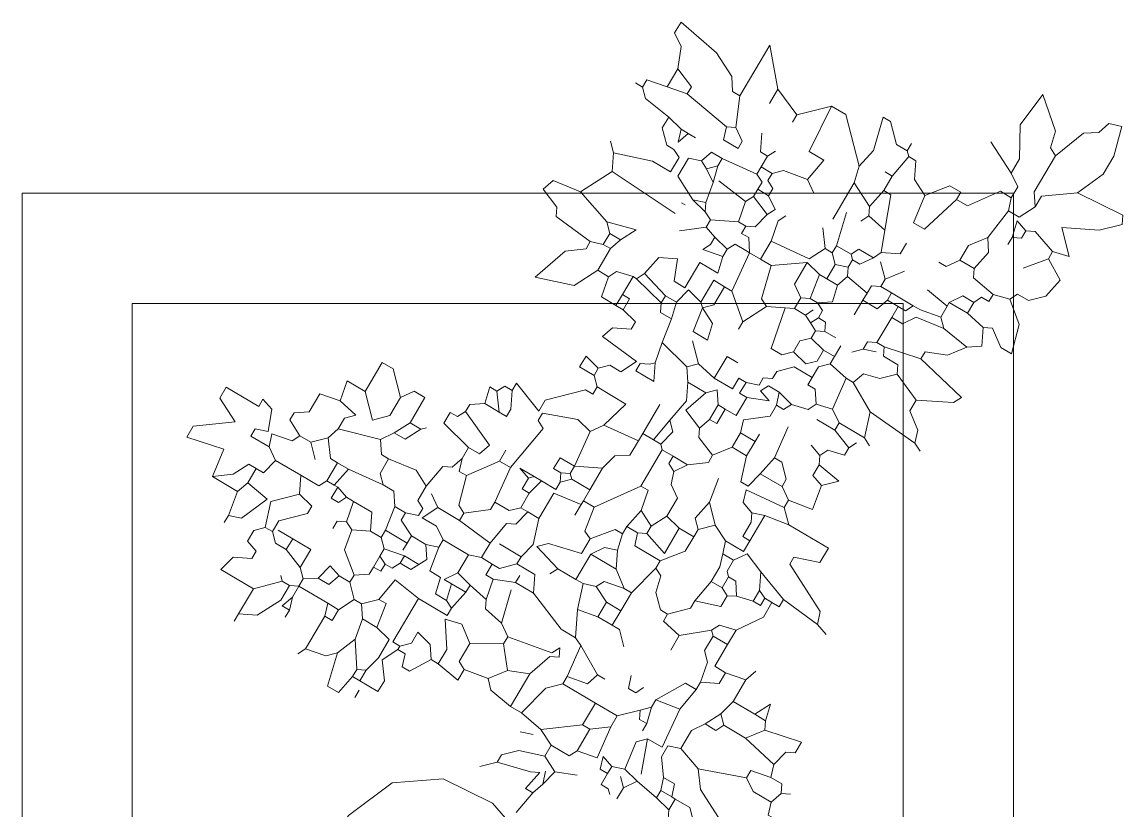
# Model space of a CAD drawing. Header units: millimetres. Extents: x -425671 to 598394, y -194194 to 343585.
# Drawn here: x 54569 to 55269, y 67139 to 67641 of the extents above; entities that cross this region are included whole.
import ezdxf

# ---------------------------------------------------------------- set-up
doc = ezdxf.new("R2010")
doc.units = ezdxf.units.MM
for name, color, linetype, lineweight in [('Furniture', 250, 'Continuous', 5), ('Hatch', 250, 'Continuous', 5), ('Level', 250, 'Continuous', 13)]:
    doc.layers.add(name, color=color, linetype=linetype, lineweight=lineweight)

# ---------------------------------------------------------------- blocks, each defined once
blk = doc.blocks.new('Plant')
at = {"layer": 'Furniture', "color": 3}
for points in [[(4832295.29, 2021769.53), (4832289.9, 2021785.52), (4832281.91, 2021780.16), (4832281.93, 2021774.82), (4832273.94, 2021772.12)], [(4831881.81, 2021746.68), (4831879.1, 2021757.34), (4831865.81, 2021743.95), (4831855.06, 2021765.26), (4831844.35, 2021775.89), (4831839.02, 2021773.2), (4831841.81, 2021741.2)], [(4832265.92, 2021774.76), (4832260.59, 2021772.07), (4832260.62, 2021764.07)], [(4832265.92, 2021774.76), (4832263.23, 2021780.09)], [(4832273.94, 2021772.12), (4832265.92, 2021774.76)], [(4832252.63, 2021761.37), (4832241.95, 2021764), (4832239.26, 2021769.33), (4832231.26, 2021769.3), (4832236.68, 2021745.31)], [(4832273.94, 2021772.12), (4832273.98, 2021758.78), (4832268.68, 2021750.76)], [(4832247.38, 2021737.34), (4832252.63, 2021761.37)], [(4832252.63, 2021761.37), (4832260.62, 2021764.07)], [(4832260.62, 2021764.07), (4832263.34, 2021750.74), (4832268.68, 2021750.76)], [(4831921.86, 2021738.82), (4831916.51, 2021741.47), (4831916.49, 2021749.47), (4831908.45, 2021757.45), (4831895.1, 2021760.07), (4831887.15, 2021746.7)], [(4831945.89, 2021733.57), (4831943.21, 2021738.9), (4831951.17, 2021749.6), (4831951.14, 2021757.6), (4831932.48, 2021752.2), (4831921.86, 2021738.82)], [(4832314.02, 2021756.26), (4832308.76, 2021734.9), (4832303.44, 2021729.54), (4832303.48, 2021718.87)], [(4831841.81, 2021741.2), (4831823.1, 2021749.13), (4831809.76, 2021749.08), (4831791.1, 2021743.68), (4831793.8, 2021735.68), (4831801.81, 2021733.05), (4831807.18, 2021725.06), (4831828.55, 2021717.13)], [(4832161.99, 2021739.7), (4832164.63, 2021747.71)], [(4832268.68, 2021750.76), (4832279.46, 2021721.45)], [(4832279.46, 2021721.45), (4832290.1, 2021729.49), (4832300.69, 2021750.88)], [(4831841.81, 2021741.2), (4831855.22, 2021722.57), (4831863.22, 2021722.6)], [(4831881.81, 2021746.68), (4831876.53, 2021730.65), (4831879.22, 2021725.32)], [(4831887.15, 2021746.7), (4831881.81, 2021746.68)], [(4831887.15, 2021746.7), (4831900.53, 2021736.07)], [(4831983.33, 2021709.7), (4831991.21, 2021744.41), (4831996.56, 2021741.76), (4832007.31, 2021720.46)], [(4832231.38, 2021734.61), (4832220.69, 2021739.91), (4832231.35, 2021742.62)], [(4832231.35, 2021742.62), (4832236.68, 2021745.31)], [(4832231.35, 2021742.62), (4832231.38, 2021734.61)], [(4832236.68, 2021745.31), (4832247.38, 2021737.34)], [(4831921.86, 2021738.82), (4831924.57, 2021728.16)], [(4831945.89, 2021733.57), (4831943.27, 2021720.22)], [(4831961.91, 2021730.96), (4831956.55, 2021738.95), (4831945.89, 2021733.57)], [(4832031.27, 2021733.88), (4832023.28, 2021731.19), (4832015.31, 2021720.48), (4832007.31, 2021720.46)], [(4832028.73, 2021699.19), (4832031.27, 2021733.88)], [(4832031.27, 2021733.88), (4832033.92, 2021739.23)], [(4832161.99, 2021739.7), (4832154, 2021737), (4832138.1, 2021704.92), (4832132.77, 2021704.9), (4832127.37, 2021720.89), (4832116.7, 2021720.85), (4832116.81, 2021691.51)], [(4832159.42, 2021713.01), (4832161.99, 2021739.7)], [(4832231.44, 2021718.61), (4832231.38, 2021734.61)], [(4832247.38, 2021737.34), (4832247.44, 2021721.33)], [(4831916.63, 2021709.45), (4831921.96, 2021712.14), (4831924.57, 2021728.16)], [(4831924.57, 2021728.16), (4831929.9, 2021728.18), (4831929.92, 2021722.84), (4831935.27, 2021720.19)], [(4831959.31, 2021712.28), (4831961.91, 2021730.96)], [(4831961.91, 2021730.96), (4831972.61, 2021723), (4831978, 2021709.68), (4831983.33, 2021709.7)], [(4831828.55, 2021717.13), (4831855.24, 2021717.23), (4831863.22, 2021722.6)], [(4831863.22, 2021722.6), (4831873.91, 2021717.3)], [(4831887.24, 2021720.02), (4831876.58, 2021717.31), (4831879.22, 2021725.32)], [(4831879.22, 2021725.32), (4831884.56, 2021725.34), (4831887.24, 2021720.02)], [(4831887.24, 2021720.02), (4831892.58, 2021720.04)], [(4831943.27, 2021720.22), (4831935.27, 2021720.19)], [(4831935.27, 2021720.19), (4831935.3, 2021712.19), (4831943.32, 2021706.88)], [(4831943.27, 2021720.22), (4831943.32, 2021706.88)], [(4832007.31, 2021720.46), (4831999.37, 2021701.75)], [(4832215.43, 2021718.55), (4832207.42, 2021721.19)], [(4832247.44, 2021721.33), (4832242.12, 2021715.98)], [(4832247.44, 2021721.33), (4832252.79, 2021718.68), (4832252.81, 2021710.68)], [(4832279.46, 2021721.45), (4832274.18, 2021705.42)], [(4832303.48, 2021718.87), (4832311.48, 2021718.9)], [(4832303.48, 2021718.87), (4832303.49, 2021716.2)], [(4832311.48, 2021718.9), (4832308.85, 2021708.21)], [(4832316.81, 2021721.58), (4832311.48, 2021718.9)], [(4831852.64, 2021698.55), (4831841.96, 2021698.51), (4831823.33, 2021687.77), (4831799.3, 2021690.35), (4831815.24, 2021709.08), (4831825.91, 2021711.79), (4831828.55, 2021717.13)], [(4831873.91, 2021717.3), (4831873.94, 2021709.3)], [(4831916.63, 2021709.45), (4831903.28, 2021712.07), (4831895.3, 2021706.71)], [(4831959.31, 2021712.28), (4831954, 2021706.92)], [(4831962.05, 2021693.61), (4831959.31, 2021712.28)], [(4832151.49, 2021691.63), (4832159.42, 2021713.01)], [(4832159.42, 2021713.01), (4832164.76, 2021713.03), (4832164.78, 2021707.69)], [(4832231.44, 2021718.61), (4832215.43, 2021718.55)], [(4832215.43, 2021718.55), (4832218.15, 2021705.22)], [(4832242.12, 2021715.98), (4832231.44, 2021718.61)], [(4832252.81, 2021710.68), (4832242.12, 2021715.98)], [(4832303.49, 2021716.2), (4832295.49, 2021713.5), (4832295.52, 2021705.5)], [(4832303.49, 2021716.2), (4832303.52, 2021708.2)], [(4831865.95, 2021706.6), (4831857.94, 2021706.57), (4831852.64, 2021698.55)], [(4831873.94, 2021709.3), (4831865.95, 2021706.6)], [(4831884.73, 2021677.32), (4831884.7, 2021685.32), (4831865.98, 2021698.59), (4831865.95, 2021706.6)], [(4831873.94, 2021709.3), (4831895.3, 2021706.71)], [(4831895.3, 2021706.71), (4831906, 2021698.74), (4831916.67, 2021698.78)], [(4831916.67, 2021698.78), (4831916.63, 2021709.45)], [(4831943.32, 2021706.88), (4831945.99, 2021706.89)], [(4831945.99, 2021706.89), (4831943.38, 2021690.87)], [(4831945.99, 2021706.89), (4831954, 2021706.92)], [(4831954, 2021706.92), (4831956.71, 2021693.59)], [(4831983.33, 2021709.7), (4831988.76, 2021685.7)], [(4832044.72, 2021704.58), (4832047.37, 2021709.93)], [(4832191.5, 2021697.11), (4832175.45, 2021707.73), (4832164.78, 2021707.69)], [(4832164.78, 2021707.69), (4832164.8, 2021702.35)], [(4832218.15, 2021705.22), (4832226.15, 2021705.24), (4832231.53, 2021694.59)], [(4832218.15, 2021705.22), (4832218.18, 2021697.21)], [(4832274.18, 2021705.42), (4832260.84, 2021705.37), (4832252.81, 2021710.68)], [(4832295.52, 2021705.5), (4832284.88, 2021697.45), (4832276.88, 2021697.43), (4832274.18, 2021705.42)], [(4832303.52, 2021708.2), (4832295.52, 2021705.5)], [(4832308.85, 2021708.21), (4832303.52, 2021708.2)], [(4832308.85, 2021708.21), (4832306.25, 2021692.2)], [(4831852.64, 2021698.55), (4831842.04, 2021677.16)], [(4831916.67, 2021698.78), (4831924.69, 2021693.47), (4831924.71, 2021688.14)], [(4831999.37, 2021701.75), (4831994.05, 2021699.06), (4831994.08, 2021688.39), (4831988.76, 2021685.7)], [(4831999.37, 2021701.75), (4832007.41, 2021693.77), (4832010.11, 2021683.11), (4832018.13, 2021680.47)], [(4832018.13, 2021680.47), (4832028.73, 2021699.19)], [(4832044.72, 2021704.58), (4832028.73, 2021699.19)], [(4832044.79, 2021685.91), (4832044.72, 2021704.58)], [(4832055.41, 2021699.29), (4832050.07, 2021701.93)], [(4832055.41, 2021699.29), (4832050.13, 2021685.93)], [(4832068.8, 2021685.99), (4832063.46, 2021688.64), (4832060.75, 2021699.3), (4832055.41, 2021699.29)], [(4832074.13, 2021688.68), (4832076.74, 2021704.7), (4832084.77, 2021696.72)], [(4832103.5, 2021683.45), (4832100.77, 2021699.45), (4832084.77, 2021696.72)], [(4832164.8, 2021702.35), (4832162.15, 2021697.01)], [(4832170.15, 2021697.04), (4832170.13, 2021702.37), (4832164.8, 2021702.35)], [(4831956.71, 2021693.59), (4831956.73, 2021688.25)], [(4831970.1, 2021680.3), (4831970.07, 2021688.3), (4831962.05, 2021693.61)], [(4832084.77, 2021696.72), (4832082.13, 2021688.71), (4832074.13, 2021688.68)], [(4832116.81, 2021691.51), (4832108.83, 2021683.47)], [(4832116.81, 2021691.51), (4832119.54, 2021675.51)], [(4832151.49, 2021691.63), (4832146.21, 2021678.27), (4832154.23, 2021672.96)], [(4832156.82, 2021694.32), (4832151.49, 2021691.63)], [(4832162.15, 2021697.01), (4832156.82, 2021694.32)], [(4832170.15, 2021697.04), (4832162.15, 2021697.01)], [(4832172.86, 2021686.37), (4832170.15, 2021697.04)], [(4832191.5, 2021697.11), (4832202.17, 2021697.15)], [(4832199.55, 2021683.8), (4832194.2, 2021686.45), (4832191.5, 2021697.11)], [(4832218.18, 2021697.21), (4832202.17, 2021697.15)], [(4832202.17, 2021697.15), (4832202.21, 2021686.48)], [(4832202.21, 2021686.48), (4832212.88, 2021686.52), (4832218.2, 2021691.88)], [(4832218.2, 2021691.88), (4832231.53, 2021694.59)], [(4832231.53, 2021694.59), (4832236.86, 2021694.61)], [(4832236.86, 2021694.61), (4832236.89, 2021686.61), (4832255.61, 2021676)], [(4832252.88, 2021692), (4832236.86, 2021694.61)], [(4832279.59, 2021684.09), (4832279.55, 2021694.77), (4832252.88, 2021692)], [(4832252.88, 2021692), (4832255.61, 2021676)], [(4832279.59, 2021684.09), (4832300.91, 2021692.18)], [(4832306.25, 2021692.2), (4832303.62, 2021681.51)], [(4832306.25, 2021692.2), (4832314.27, 2021686.89)], [(4831956.73, 2021688.25), (4831962.08, 2021685.6), (4831962.1, 2021680.27)], [(4831956.79, 2021672.24), (4831956.73, 2021688.25)], [(4831988.76, 2021685.7), (4831988.78, 2021680.37)], [(4832044.79, 2021685.91), (4832039.48, 2021677.88)], [(4832050.13, 2021685.93), (4832044.79, 2021685.91)], [(4832050.13, 2021685.93), (4832050.17, 2021672.58)], [(4832068.8, 2021685.99), (4832066.16, 2021677.98)], [(4832074.13, 2021688.68), (4832068.8, 2021685.99)], [(4832164.89, 2021675.67), (4832164.87, 2021681.01), (4832172.86, 2021686.37)], [(4832172.86, 2021686.37), (4832175.55, 2021681.05)], [(4832202.21, 2021686.48), (4832199.55, 2021683.8)], [(4832212.95, 2021667.84), (4832199.55, 2021683.8)], [(4832303.62, 2021681.51), (4832284.95, 2021678.78), (4832279.59, 2021684.09)], [(4832314.27, 2021686.89), (4832308.95, 2021681.53)], [(4832314.27, 2021686.89), (4832322.27, 2021686.92)], [(4831884.73, 2021677.32), (4831879.39, 2021677.3), (4831879.42, 2021669.29), (4831892.8, 2021658.67)], [(4831892.8, 2021658.67), (4831911.47, 2021661.41), (4831911.44, 2021669.41), (4831884.73, 2021677.32)], [(4831970.1, 2021680.3), (4831962.1, 2021680.27)], [(4831962.1, 2021680.27), (4831962.13, 2021672.26)], [(4831988.78, 2021680.37), (4831970.1, 2021680.3)], [(4831988.78, 2021680.37), (4831991.47, 2021675.04), (4831996.8, 2021675.06)], [(4831996.8, 2021675.06), (4831994.1, 2021683.05)], [(4832018.13, 2021680.47), (4832018.15, 2021675.14)], [(4832018.15, 2021675.14), (4832039.48, 2021677.88)], [(4832039.48, 2021677.88), (4832042.19, 2021667.22)], [(4832098.19, 2021675.43), (4832103.5, 2021683.45)], [(4832103.5, 2021683.45), (4832108.83, 2021683.47)], [(4832108.83, 2021683.47), (4832111.6, 2021656.8), (4832119.59, 2021659.5), (4832122.23, 2021667.51)], [(4832175.55, 2021681.05), (4832172.9, 2021675.7)], [(4832188.95, 2021665.09), (4832183.55, 2021681.08), (4832175.55, 2021681.05)], [(4832271.61, 2021678.73), (4832260.95, 2021676.02)], [(4832266.3, 2021670.71), (4832271.63, 2021673.39), (4832271.61, 2021678.73)], [(4832271.61, 2021678.73), (4832276.94, 2021678.75)], [(4832303.62, 2021681.51), (4832306.31, 2021673.52)], [(4832311.65, 2021673.54), (4832319.65, 2021673.57), (4832319.63, 2021678.9)], [(4832319.63, 2021678.9), (4832322.29, 2021681.58)], [(4832319.63, 2021678.9), (4832319.63, 2021678.9)], [(4831951.48, 2021664.22), (4831940.78, 2021672.19)], [(4831962.13, 2021672.26), (4831956.79, 2021672.24)], [(4831956.79, 2021672.24), (4831956.82, 2021664.24)], [(4831970.18, 2021658.95), (4831970.14, 2021669.62), (4831962.13, 2021672.26)], [(4831996.8, 2021675.06), (4832002.16, 2021669.74)], [(4832015.53, 2021661.79), (4832018.15, 2021675.14)], [(4832084.9, 2021662.04), (4832084.88, 2021667.38), (4832092.85, 2021675.41), (4832098.19, 2021675.43)], [(4832098.19, 2021675.43), (4832098.25, 2021659.42)], [(4832119.54, 2021675.51), (4832127.54, 2021675.54)], [(4832119.54, 2021675.51), (4832122.23, 2021667.51)], [(4832122.23, 2021667.51), (4832127.56, 2021670.2)], [(4832127.54, 2021675.54), (4832138.21, 2021675.57)], [(4832127.56, 2021670.2), (4832138.23, 2021670.24), (4832138.21, 2021675.57)], [(4832138.21, 2021675.57), (4832146.22, 2021675.6)], [(4832146.22, 2021675.6), (4832146.27, 2021662.26)], [(4832162.23, 2021672.99), (4832154.23, 2021672.96)], [(4832154.23, 2021672.96), (4832154.26, 2021664.96)], [(4832164.89, 2021675.67), (4832162.23, 2021672.99)], [(4832162.23, 2021672.99), (4832164.89, 2021675.67)], [(4832172.9, 2021675.7), (4832164.89, 2021675.67)], [(4832172.9, 2021675.7), (4832172.93, 2021667.7)], [(4832255.61, 2021676), (4832260.95, 2021676.02)], [(4832260.95, 2021676.02), (4832266.3, 2021670.71)], [(4832266.3, 2021670.71), (4832277.01, 2021660.07)], [(4832311.65, 2021673.54), (4832311.67, 2021668.2), (4832303.67, 2021665.51), (4832306.31, 2021673.52)], [(4832306.31, 2021673.52), (4832311.65, 2021673.54)], [(4831938.18, 2021653.5), (4831932.81, 2021664.15), (4831924.8, 2021664.12)], [(4831951.48, 2021664.22), (4831943.51, 2021656.19)], [(4831956.82, 2021664.24), (4831951.48, 2021664.22)], [(4831956.82, 2021664.24), (4831959.51, 2021658.91), (4831964.84, 2021658.93)], [(4832042.19, 2021667.22), (4832034.2, 2021661.85), (4832034.22, 2021656.52), (4832028.89, 2021656.5)], [(4832050.24, 2021653.91), (4832047.53, 2021664.57), (4832042.19, 2021667.22)], [(4832154.26, 2021664.96), (4832146.27, 2021662.26)], [(4832154.26, 2021664.96), (4832162.25, 2021667.66)], [(4832162.25, 2021667.66), (4832172.93, 2021667.7)], [(4832172.93, 2021667.7), (4832188.95, 2021665.09)], [(4832188.95, 2021665.09), (4832194.28, 2021665.11), (4832204.99, 2021654.47)], [(4832204.99, 2021654.47), (4832210.33, 2021654.49), (4832212.95, 2021667.84)], [(4832212.95, 2021667.84), (4832223.62, 2021667.88)], [(4832250.35, 2021654.64), (4832258.35, 2021657.34), (4832258.33, 2021662.67), (4832252.98, 2021665.32)], [(4832285.02, 2021660.1), (4832306.35, 2021662.85), (4832309.07, 2021649.52)], [(4831876.87, 2021637.27), (4831876.85, 2021642.6), (4831887.51, 2021647.98), (4831892.8, 2021658.67)], [(4831964.84, 2021658.93), (4831962.23, 2021642.91)], [(4831964.84, 2021658.93), (4831970.18, 2021658.95)], [(4831970.18, 2021658.95), (4831980.85, 2021658.99)], [(4831999.57, 2021648.39), (4831999.54, 2021656.39)], [(4832010.19, 2021661.77), (4832002.19, 2021661.74)], [(4832010.19, 2021661.77), (4832015.53, 2021661.79)], [(4832010.22, 2021653.76), (4832010.19, 2021661.77)], [(4832028.89, 2021656.5), (4832020.88, 2021656.47), (4832015.53, 2021661.79)], [(4832028.89, 2021656.5), (4832028.94, 2021643.16), (4832036.97, 2021635.18), (4832042.31, 2021635.2)], [(4832084.9, 2021662.04), (4832063.56, 2021659.29)], [(4832098.25, 2021659.42), (4832084.9, 2021662.04)], [(4832092.96, 2021646.06), (4832108.95, 2021651.45), (4832108.93, 2021656.79)], [(4832108.93, 2021656.79), (4832098.25, 2021659.42)], [(4832146.27, 2021662.26), (4832140.97, 2021651.57)], [(4832285.02, 2021660.1), (4832277.01, 2021660.07)], [(4832277.01, 2021660.07), (4832277.07, 2021644.06)], [(4832293.06, 2021649.46), (4832285.02, 2021660.1)], [(4832327.77, 2021644.25), (4832322.38, 2021657.57)], [(4831938.18, 2021653.5), (4831924.86, 2021648.11)], [(4831943.53, 2021650.85), (4831938.18, 2021653.5)], [(4831948.91, 2021637.53), (4831943.57, 2021640.18), (4831943.53, 2021650.85)], [(4831943.53, 2021650.85), (4831951.55, 2021645.54), (4831951.57, 2021640.21)], [(4832010.22, 2021653.76), (4832007.59, 2021643.08)], [(4832018.22, 2021653.79), (4832010.22, 2021653.76)], [(4832023.58, 2021648.47), (4832018.22, 2021653.79)], [(4832050.24, 2021653.91), (4832047.61, 2021643.23)], [(4832055.61, 2021645.92), (4832055.59, 2021651.26), (4832050.24, 2021653.91)], [(4832140.97, 2021651.57), (4832130.33, 2021640.86)], [(4832149, 2021643.6), (4832140.97, 2021651.57)], [(4832183.73, 2021633.05), (4832186.37, 2021638.4), (4832197.04, 2021641.1), (4832205.01, 2021649.14), (4832204.99, 2021654.47)], [(4832309.07, 2021649.52), (4832293.06, 2021649.46)], [(4832293.08, 2021644.12), (4832293.06, 2021649.46)], [(4832309.07, 2021649.52), (4832314.42, 2021646.87), (4832314.46, 2021633.53)], [(4831924.86, 2021648.11), (4831903.54, 2021640.03), (4831903.56, 2021634.7)], [(4831922.24, 2021634.76), (4831924.86, 2021648.11)], [(4831962.23, 2021642.91), (4831956.91, 2021640.23)], [(4831970.25, 2021640.28), (4831962.23, 2021642.91)], [(4831970.25, 2021640.28), (4831980.91, 2021642.98), (4831986.28, 2021635)], [(4831999.57, 2021648.39), (4831994.24, 2021645.7), (4831994.26, 2021640.36)], [(4832002.25, 2021643.06), (4831999.57, 2021648.39)], [(4831999.61, 2021637.71), (4832002.25, 2021643.06)], [(4832002.25, 2021643.06), (4832007.59, 2021643.08)], [(4832007.59, 2021643.08), (4832012.95, 2021637.76), (4832020.95, 2021637.79)], [(4832020.95, 2021637.79), (4832023.58, 2021648.47)], [(4832047.61, 2021643.23), (4832055.61, 2021645.92)], [(4832047.64, 2021635.22), (4832047.61, 2021643.23)], [(4832055.61, 2021645.92), (4832063.61, 2021645.95), (4832074.33, 2021632.65)], [(4832082.29, 2021646.02), (4832076.95, 2021646)], [(4832092.96, 2021646.06), (4832082.29, 2021646.02)], [(4832082.29, 2021646.02), (4832082.33, 2021635.35)], [(4832093, 2021635.39), (4832092.96, 2021646.06)], [(4832130.33, 2021640.86), (4832143.68, 2021638.24), (4832149, 2021643.6)], [(4832149, 2021643.6), (4832154.34, 2021643.62)], [(4832178.39, 2021633.03), (4832165.01, 2021643.65), (4832154.34, 2021643.62)], [(4832154.34, 2021643.62), (4832154.38, 2021632.94)], [(4832277.07, 2021644.06), (4832293.08, 2021644.12)], [(4832277.07, 2021644.06), (4832277.16, 2021620.05)], [(4832309.17, 2021622.84), (4832293.08, 2021644.12)], [(4832327.77, 2021644.25), (4832322.47, 2021633.56)], [(4832338.45, 2021641.62), (4832327.77, 2021644.25)], [(4831876.87, 2021637.27), (4831874.21, 2021634.59)], [(4831892.89, 2021634.66), (4831876.87, 2021637.27)], [(4831951.57, 2021640.21), (4831948.91, 2021637.53)], [(4831948.95, 2021626.86), (4831948.91, 2021637.53)], [(4831951.57, 2021640.21), (4831956.91, 2021640.23)], [(4831956.91, 2021640.23), (4831959.6, 2021632.23)], [(4831970.28, 2021632.27), (4831970.25, 2021640.28)], [(4831994.26, 2021640.36), (4831988.92, 2021640.34), (4831986.28, 2021635)], [(4831986.28, 2021635), (4831986.29, 2021629.66)], [(4831996.96, 2021632.37), (4831991.61, 2021635.02)], [(4831994.26, 2021640.36), (4831999.61, 2021637.71)], [(4831996.96, 2021632.37), (4831999.61, 2021637.71)], [(4832020.95, 2021637.79), (4832026.31, 2021632.48), (4832026.34, 2021624.47), (4831999.67, 2021619.04)], [(4832042.31, 2021635.2), (4832044.99, 2021629.88), (4832050.33, 2021629.89)], [(4832061.01, 2021627.27), (4832055.63, 2021640.59), (4832052.99, 2021632.57), (4832047.64, 2021635.22)], [(4832074.33, 2021632.65), (4832082.33, 2021635.35)], [(4832082.33, 2021635.35), (4832093, 2021635.39)], [(4832093, 2021635.39), (4832103.7, 2021627.42)], [(4832130.33, 2021640.86), (4832114.34, 2021638.13)], [(4832229.1, 2021627.88), (4832229.08, 2021633.22), (4832237.06, 2021641.25)], [(4832250.49, 2021617.28), (4832261.09, 2021636)], [(4832261.09, 2021636), (4832261.07, 2021641.34)], [(4832261.09, 2021636), (4832269.11, 2021633.36), (4832271.82, 2021620.03)], [(4832338.45, 2021641.62), (4832330.45, 2021638.92)], [(4832335.82, 2021630.94), (4832333.13, 2021636.26), (4832346.48, 2021633.64), (4832346.46, 2021638.98)], [(4832346.46, 2021638.98), (4832338.45, 2021641.62)], [(4832346.46, 2021638.98), (4832362.48, 2021636.37)], [(4831874.21, 2021634.59), (4831874.24, 2021626.58), (4831863.61, 2021615.87), (4831863.63, 2021610.54), (4831884.96, 2021615.95), (4831898.31, 2021613.33)], [(4831874.21, 2021634.59), (4831868.88, 2021634.57)], [(4831903.56, 2021634.7), (4831892.89, 2021634.66)], [(4831892.89, 2021634.66), (4831892.91, 2021629.32)], [(4831903.56, 2021634.7), (4831916.91, 2021632.08)], [(4831908.97, 2021616.04), (4831916.91, 2021632.08)], [(4831916.91, 2021632.08), (4831922.24, 2021634.76)], [(4831922.24, 2021634.76), (4831927.59, 2021632.12)], [(4831959.6, 2021632.23), (4831954.29, 2021626.88)], [(4831970.28, 2021632.27), (4831959.6, 2021632.23)], [(4831970.3, 2021626.93), (4831970.28, 2021632.27)], [(4831986.29, 2021629.66), (4831970.3, 2021626.93)], [(4831986.29, 2021629.66), (4831988.98, 2021624.33)], [(4831996.99, 2021624.36), (4831996.96, 2021632.37)], [(4832050.33, 2021629.89), (4832053.03, 2021621.9)], [(4832151.75, 2021622.26), (4832154.38, 2021632.94)], [(4832154.38, 2021632.94), (4832173.05, 2021633.01)], [(4832173.05, 2021633.01), (4832167.78, 2021616.98)], [(4832178.39, 2021633.03), (4832178.46, 2021614.35), (4832170.46, 2021611.66)], [(4832183.73, 2021633.05), (4832178.39, 2021633.03)], [(4832205.09, 2021627.79), (4832183.73, 2021633.05)], [(4832218.43, 2021627.84), (4832205.09, 2021627.79)], [(4832205.09, 2021627.79), (4832205.11, 2021622.46)], [(4832229.1, 2021627.88), (4832218.43, 2021627.84)], [(4832218.43, 2021627.84), (4832218.47, 2021617.17)], [(4832229.14, 2021617.21), (4832229.1, 2021627.88)], [(4832314.46, 2021633.53), (4832309.17, 2021622.84)], [(4832314.46, 2021633.53), (4832322.47, 2021633.56)], [(4832322.47, 2021633.56), (4832327.86, 2021617.57), (4832335.9, 2021609.59), (4832341.23, 2021609.61)], [(4832341.23, 2021609.61), (4832335.82, 2021630.94)], [(4831948.95, 2021626.86), (4831927.63, 2021621.44)], [(4831954.31, 2021621.54), (4831943.66, 2021613.5)], [(4831954.29, 2021626.88), (4831948.95, 2021626.86)], [(4831954.29, 2021626.88), (4831954.31, 2021621.54)], [(4831954.31, 2021621.54), (4831965, 2021616.24), (4831967.76, 2021589.57)], [(4831970.3, 2021626.93), (4831967.67, 2021616.25)], [(4831967.67, 2021616.25), (4831983.68, 2021616.31), (4831988.98, 2021624.33)], [(4831988.98, 2021624.33), (4831996.99, 2021624.36)], [(4831999.67, 2021619.04), (4831996.99, 2021624.36)], [(4832061.03, 2021621.93), (4832053.03, 2021621.9)], [(4832053.03, 2021621.9), (4832053.05, 2021616.56), (4832061.05, 2021616.59)], [(4832074.35, 2021627.31), (4832061.01, 2021627.27)], [(4832061.01, 2021627.27), (4832061.03, 2021621.93)], [(4832074.38, 2021619.31), (4832074.35, 2021627.31)], [(4832103.7, 2021627.42), (4832098.41, 2021614.06), (4832093.09, 2021611.37)], [(4832117.08, 2021616.8), (4832109.04, 2021627.44), (4832103.7, 2021627.42)], [(4832151.75, 2021622.26), (4832138.41, 2021622.21), (4832133.1, 2021614.19), (4832125.11, 2021611.49)], [(4832162.44, 2021616.96), (4832151.75, 2021622.26)], [(4832197.14, 2021611.75), (4832205.11, 2021622.46)], [(4832205.11, 2021622.46), (4832207.83, 2021609.12), (4832213.17, 2021606.48)], [(4832309.17, 2021622.84), (4832306.56, 2021606.82)], [(4831898.31, 2021613.33), (4831908.97, 2021616.04)], [(4831908.97, 2021616.04), (4831935.65, 2021616.14)], [(4831981.08, 2021597.62), (4831967.67, 2021616.25)], [(4831999.67, 2021619.04), (4832005.05, 2021608.38)], [(4832061.05, 2021616.59), (4832061.1, 2021603.25)], [(4832071.77, 2021603.29), (4832066.42, 2021608.61), (4832074.4, 2021613.97)], [(4832085.07, 2021614.01), (4832085.05, 2021619.35), (4832074.38, 2021619.31)], [(4832074.38, 2021619.31), (4832074.4, 2021613.97)], [(4832074.4, 2021613.97), (4832085.07, 2021614.01)], [(4832085.07, 2021614.01), (4832093.09, 2021611.37)], [(4832125.11, 2021611.49), (4832117.08, 2021616.8)], [(4832117.08, 2021616.8), (4832117.12, 2021606.13)], [(4832157.14, 2021606.27), (4832162.44, 2021616.96)], [(4832162.44, 2021616.96), (4832167.78, 2021616.98)], [(4832167.78, 2021616.98), (4832170.46, 2021611.66)], [(4832213.17, 2021606.48), (4832218.47, 2021617.17)], [(4832218.47, 2021617.17), (4832229.14, 2021617.21)], [(4832229.14, 2021617.21), (4832231.86, 2021603.88)], [(4832250.49, 2021617.28), (4832247.84, 2021611.94)], [(4832271.82, 2021620.03), (4832250.49, 2021617.28)], [(4832277.16, 2021620.05), (4832271.82, 2021620.03)], [(4832306.56, 2021606.82), (4832285.19, 2021612.08), (4832277.16, 2021620.05)], [(4832317.21, 2021612.19), (4832314.51, 2021620.19)], [(4831874.42, 2021578.56), (4831874.38, 2021589.23), (4831898.31, 2021613.33)], [(4832005.05, 2021608.38), (4832002.4, 2021603.04), (4831981.08, 2021597.62)], [(4832021.09, 2021600.44), (4832005.05, 2021608.38)], [(4832061.1, 2021603.25), (4832045.09, 2021603.19), (4832045.06, 2021611.2)], [(4832093.09, 2021611.37), (4832087.8, 2021598.01), (4832071.77, 2021603.29)], [(4832117.12, 2021606.13), (4832122.46, 2021606.14), (4832125.11, 2021611.49)], [(4832170.46, 2021611.66), (4832170.49, 2021603.65)], [(4832197.14, 2021611.75), (4832186.49, 2021606.38)], [(4832197.21, 2021593.08), (4832197.14, 2021611.75)], [(4832247.84, 2021611.94), (4832231.86, 2021603.88)], [(4832247.84, 2021611.94), (4832247.88, 2021601.27), (4832237.3, 2021574.55)], [(4832258.53, 2021606.64), (4832263.86, 2021609.33), (4832266.54, 2021604), (4832282.57, 2021598.72)], [(4832306.59, 2021598.81), (4832306.56, 2021606.82)], [(4832341.23, 2021609.61), (4832349.27, 2021601.64)], [(4832007.81, 2021584.38), (4832021.09, 2021600.44)], [(4832021.09, 2021600.44), (4832026.42, 2021600.46)], [(4832061.1, 2021603.25), (4832058.48, 2021589.9)], [(4832071.77, 2021603.29), (4832071.82, 2021589.95)], [(4832117.15, 2021598.12), (4832117.12, 2021606.13)], [(4832157.14, 2021606.27), (4832143.81, 2021603.55), (4832143.83, 2021598.22)], [(4832170.49, 2021603.65), (4832157.14, 2021606.27)], [(4832170.49, 2021603.65), (4832175.83, 2021603.67)], [(4832175.83, 2021603.67), (4832186.49, 2021606.38)], [(4832175.83, 2021603.67), (4832175.85, 2021598.34), (4832189.23, 2021587.71)], [(4832186.49, 2021606.38), (4832189.19, 2021598.38), (4832197.21, 2021593.08)], [(4832213.17, 2021606.48), (4832215.87, 2021598.48)], [(4832231.86, 2021603.88), (4832215.87, 2021598.48)], [(4832263.88, 2021603.99), (4832258.53, 2021606.64)], [(4832258.53, 2021606.64), (4832258.53, 2021606.64)], [(4832269.32, 2021574.66), (4832263.88, 2021603.99)], [(4831922.41, 2021589.41), (4831927.71, 2021597.43)], [(4831981.08, 2021597.62), (4831981.1, 2021589.62)], [(4832071.82, 2021589.95), (4832082.47, 2021595.33), (4832098.49, 2021592.72)], [(4832114.49, 2021595.44), (4832103.81, 2021598.07), (4832098.49, 2021592.72)], [(4832117.15, 2021598.12), (4832114.49, 2021595.44)], [(4832114.49, 2021595.44), (4832114.51, 2021590.11)], [(4832143.83, 2021598.22), (4832117.15, 2021598.12)], [(4832170.58, 2021579.64), (4832143.83, 2021598.22)], [(4832197.21, 2021593.08), (4832215.89, 2021593.15)], [(4832215.87, 2021598.48), (4832215.89, 2021593.15)], [(4832215.89, 2021593.15), (4832215.94, 2021579.8)], [(4832282.57, 2021598.72), (4832306.59, 2021598.81)], [(4832282.57, 2021598.72), (4832287.96, 2021585.4)], [(4832306.59, 2021598.81), (4832303.98, 2021582.79), (4832298.66, 2021577.44)], [(4831922.41, 2021589.41), (4831906.39, 2021592.02), (4831906.43, 2021581.34), (4831874.42, 2021578.56)], [(4831930.49, 2021568.09), (4831925.13, 2021573.41), (4831922.41, 2021589.41)], [(4831954.43, 2021586.85), (4831949.09, 2021589.5)], [(4831967.76, 2021589.57), (4831954.43, 2021586.85)], [(4831967.76, 2021589.57), (4831981.1, 2021589.62)], [(4831981.1, 2021589.62), (4831981.13, 2021581.62)], [(4832042.52, 2021576.5), (4832042.48, 2021587.18), (4832031.82, 2021584.47), (4832026.52, 2021573.78)], [(4832058.48, 2021589.9), (4832047.85, 2021579.19)], [(4832058.48, 2021589.9), (4832063.84, 2021584.59)], [(4832063.84, 2021584.59), (4832071.82, 2021589.95)], [(4832098.49, 2021592.72), (4832114.51, 2021590.11)], [(4832114.51, 2021590.11), (4832114.54, 2021582.1)], [(4832189.23, 2021587.71), (4832186.58, 2021582.37), (4832170.58, 2021579.64)], [(4832215.94, 2021579.8), (4832210.67, 2021561.11), (4832205.31, 2021566.42), (4832199.9, 2021587.75), (4832189.23, 2021587.71)], [(4831954.46, 2021578.85), (4831949.12, 2021581.5), (4831943.81, 2021573.47)], [(4831954.46, 2021578.85), (4831949.17, 2021565.49)], [(4831967.83, 2021570.89), (4831965.14, 2021576.22), (4831954.46, 2021578.85)], [(4831967.83, 2021570.89), (4831973.17, 2021570.91), (4831973.15, 2021576.25), (4831981.13, 2021581.62)], [(4832007.81, 2021584.38), (4831981.13, 2021581.62)], [(4831981.13, 2021581.62), (4831981.14, 2021578.95)], [(4831981.14, 2021578.95), (4831981.13, 2021581.62)], [(4831981.14, 2021578.95), (4831981.17, 2021570.94), (4831986.52, 2021568.29)], [(4832007.82, 2021579.04), (4832007.81, 2021584.38)], [(4832007.82, 2021579.04), (4832021.17, 2021579.09), (4832026.52, 2021573.78)], [(4832007.85, 2021571.04), (4832007.82, 2021579.04)], [(4832063.84, 2021584.59), (4832058.58, 2021563.22)], [(4832114.54, 2021582.1), (4832093.19, 2021582.02)], [(4832114.54, 2021582.1), (4832119.88, 2021582.12)], [(4832146.6, 2021571.55), (4832135.91, 2021574.18), (4832130.55, 2021582.16), (4832119.88, 2021582.12)], [(4832119.88, 2021582.12), (4832122.63, 2021558.12)], [(4832170.58, 2021579.64), (4832170.61, 2021571.63)], [(4832215.94, 2021579.8), (4832221.28, 2021577.16)], [(4832287.96, 2021585.4), (4832274.66, 2021574.68)], [(4832298.66, 2021577.44), (4832287.96, 2021585.4)], [(4831890.49, 2021562.61), (4831874.42, 2021578.56)], [(4831935.82, 2021568.11), (4831938.47, 2021573.46), (4831943.81, 2021573.47)], [(4831943.81, 2021573.47), (4831943.84, 2021565.47)], [(4832026.52, 2021573.78), (4832023.86, 2021571.1)], [(4832026.52, 2021573.78), (4832042.52, 2021576.5)], [(4832226.7, 2021555.83), (4832226.65, 2021569.17), (4832237.3, 2021574.55)], [(4832237.3, 2021574.55), (4832237.35, 2021561.21)], [(4832269.32, 2021574.66), (4832264.01, 2021566.64)], [(4832274.66, 2021574.68), (4832269.32, 2021574.66)], [(4832274.66, 2021574.68), (4832285.4, 2021556.04)], [(4832301.39, 2021561.44), (4832298.66, 2021577.44)], [(4831930.49, 2021568.09), (4831935.82, 2021568.11)], [(4831930.52, 2021560.09), (4831930.49, 2021568.09)], [(4831943.84, 2021565.47), (4831938.5, 2021565.45), (4831935.85, 2021560.11)], [(4831943.84, 2021565.47), (4831949.17, 2021565.49)], [(4831949.17, 2021565.49), (4831954.52, 2021562.84)], [(4831954.52, 2021562.84), (4831967.85, 2021565.56)], [(4831967.85, 2021565.56), (4831967.83, 2021570.89)], [(4831967.85, 2021565.56), (4831975.91, 2021549.58)], [(4831986.52, 2021568.29), (4831983.89, 2021557.61)], [(4831991.86, 2021568.31), (4831986.52, 2021568.29)], [(4831991.86, 2021568.31), (4832002.52, 2021571.02)], [(4831994.57, 2021554.98), (4831991.86, 2021568.31)], [(4832002.52, 2021571.02), (4832002.57, 2021557.68)], [(4832023.86, 2021571.1), (4832007.85, 2021571.04)], [(4832031.92, 2021557.79), (4832021.23, 2021560.42), (4832023.86, 2021571.1)], [(4832058.58, 2021563.22), (4832071.91, 2021565.94)], [(4832071.91, 2021565.94), (4832074.59, 2021563.28), (4832077.27, 2021557.95), (4832082.61, 2021557.97), (4832082.56, 2021571.31), (4832071.91, 2021565.94)], [(4832162.6, 2021571.61), (4832146.6, 2021571.55)], [(4832146.6, 2021571.55), (4832154.66, 2021555.57)], [(4832162.6, 2021571.61), (4832170.61, 2021571.63)], [(4832162.65, 2021558.26), (4832162.6, 2021571.61)], [(4832170.61, 2021571.63), (4832173.28, 2021571.64)], [(4832173.28, 2021571.64), (4832181.28, 2021571.67)], [(4832173.28, 2021571.64), (4832176.01, 2021552.98), (4832194.69, 2021553.05)], [(4832264.01, 2021566.64), (4832242.69, 2021561.22)], [(4832264.01, 2021566.64), (4832261.39, 2021553.29), (4832256.07, 2021550.6)], [(4831882.55, 2021543.9), (4831890.49, 2021562.61)], [(4831890.49, 2021562.61), (4831895.82, 2021562.63)], [(4831922.51, 2021560.06), (4831922.53, 2021554.72), (4831911.88, 2021549.35)], [(4831922.51, 2021560.06), (4831917.17, 2021562.71)], [(4831930.52, 2021560.09), (4831922.51, 2021560.06)], [(4831935.85, 2021560.11), (4831930.52, 2021560.09)], [(4831938.61, 2021536.1), (4831935.85, 2021560.11)], [(4831954.52, 2021562.84), (4831951.93, 2021541.49)], [(4832042.58, 2021560.49), (4832031.92, 2021557.79)], [(4832037.28, 2021549.8), (4832042.61, 2021552.49), (4832042.58, 2021560.49)], [(4832058.58, 2021563.22), (4832042.58, 2021560.49)], [(4832122.63, 2021558.12), (4832103.94, 2021563.39), (4832104.01, 2021542.04)], [(4832122.63, 2021558.12), (4832130.66, 2021552.81)], [(4832160, 2021555.59), (4832162.65, 2021558.26)], [(4832162.65, 2021558.26), (4832168.01, 2021552.95)], [(4832194.69, 2021553.05), (4832210.68, 2021558.44), (4832221.36, 2021555.81)], [(4832237.35, 2021561.21), (4832232.01, 2021561.19)], [(4832237.35, 2021561.21), (4832242.74, 2021547.88)], [(4832285.4, 2021556.04), (4832298.74, 2021556.09), (4832301.39, 2021561.44)], [(4832301.39, 2021561.44), (4832309.39, 2021561.47), (4832306.78, 2021545.45)], [(4831983.89, 2021557.61), (4831981.25, 2021549.6)], [(4831983.89, 2021557.61), (4831989.23, 2021557.63)], [(4831989.23, 2021557.63), (4831994.57, 2021554.98)], [(4832002.57, 2021557.68), (4832021.24, 2021557.75)], [(4832002.57, 2021557.68), (4832002.57, 2021557.68)], [(4832021.24, 2021557.75), (4832021.27, 2021549.74), (4832007.95, 2021544.36), (4832013.33, 2021533.71), (4832026.68, 2021531.09)], [(4832031.92, 2021557.79), (4832031.94, 2021549.78)], [(4832093.36, 2021536.67), (4832088, 2021541.98), (4832087.98, 2021549.99), (4832077.28, 2021555.28), (4832074.71, 2021528.59), (4832066.7, 2021531.23), (4832061.32, 2021541.89), (4832055.99, 2021541.87), (4832053.36, 2021531.18)], [(4832130.66, 2021552.81), (4832128.03, 2021542.13), (4832136.11, 2021520.81), (4832141.44, 2021520.83), (4832144.09, 2021526.18), (4832176.13, 2021520.96)], [(4832154.66, 2021555.57), (4832130.66, 2021552.81)], [(4832154.66, 2021555.57), (4832160, 2021555.59)], [(4832162.68, 2021550.26), (4832162.7, 2021544.92), (4832154.7, 2021544.89), (4832154.66, 2021555.57)], [(4832160, 2021555.59), (4832162.68, 2021550.26)], [(4832168.01, 2021552.95), (4832162.68, 2021550.26)], [(4832173.35, 2021552.97), (4832168.01, 2021552.95)], [(4832173.38, 2021542.29), (4832173.35, 2021552.97)], [(4832194.69, 2021553.05), (4832194.72, 2021545.04)], [(4832221.36, 2021555.81), (4832226.7, 2021555.83)], [(4832221.36, 2021555.81), (4832221.42, 2021539.8)], [(4832234.75, 2021542.52), (4832234.73, 2021547.86), (4832226.7, 2021555.83)], [(4832306.78, 2021545.45), (4832296.11, 2021545.41), (4832280.14, 2021534.68), (4832277.43, 2021545.34), (4832285.4, 2021556.04)], [(4831861.27, 2021525.15), (4831882.55, 2021543.9)], [(4831882.55, 2021543.9), (4831893.22, 2021543.94)], [(4831967.94, 2021541.55), (4831973.27, 2021544.23)], [(4831973.27, 2021544.23), (4831970.64, 2021533.55)], [(4831975.91, 2021549.58), (4831973.27, 2021544.23)], [(4831981.25, 2021549.6), (4831975.91, 2021549.58)], [(4831981.25, 2021549.6), (4831991.97, 2021536.3)], [(4832026.68, 2021531.09), (4832031.94, 2021549.78)], [(4832031.94, 2021549.78), (4832037.28, 2021549.8)], [(4832037.28, 2021549.8), (4832032.02, 2021528.44)], [(4832224.11, 2021534.48), (4832208.09, 2021537.09), (4832205.4, 2021542.41), (4832194.72, 2021545.04)], [(4832194.72, 2021545.04), (4832194.74, 2021539.7)], [(4832242.74, 2021547.88), (4832242.76, 2021542.55), (4832234.75, 2021542.52)], [(4832242.74, 2021547.88), (4832256.07, 2021550.6)], [(4832256.07, 2021550.6), (4832253.45, 2021537.25)], [(4832306.8, 2021540.11), (4832306.78, 2021545.45)], [(4831919.96, 2021528.03), (4831927.96, 2021530.73), (4831927.92, 2021541.4), (4831922.58, 2021541.38), (4831917.27, 2021533.36)], [(4831954.61, 2021538.83), (4831943.95, 2021536.12)], [(4831949.3, 2021530.8), (4831954.61, 2021538.83)], [(4831954.61, 2021538.83), (4831967.94, 2021541.55)], [(4831967.94, 2021541.55), (4831970.64, 2021533.55)], [(4832104.01, 2021542.04), (4832098.7, 2021536.69)], [(4832136.12, 2021518.15), (4832128.11, 2021518.12), (4832109.37, 2021536.72), (4832109.35, 2021542.06), (4832104.01, 2021542.04)], [(4832173.4, 2021536.96), (4832173.38, 2021542.29)], [(4832173.38, 2021542.29), (4832184.07, 2021539.67)], [(4832176.08, 2021534.3), (4832173.44, 2021526.29), (4832173.4, 2021536.96)], [(4832173.4, 2021536.96), (4832176.08, 2021534.3)], [(4832184.07, 2021539.67), (4832184.09, 2021534.33), (4832176.08, 2021534.3)], [(4832194.74, 2021539.7), (4832184.07, 2021539.67)], [(4832194.74, 2021539.7), (4832200.09, 2021534.39), (4832200.13, 2021523.72)], [(4832234.75, 2021542.52), (4832234.78, 2021534.51)], [(4832253.45, 2021537.25), (4832250.82, 2021526.57)], [(4832253.45, 2021537.25), (4832258.78, 2021537.27)], [(4832258.78, 2021537.27), (4832258.82, 2021526.6)], [(4832258.78, 2021537.27), (4832272.13, 2021534.65)], [(4832309.55, 2021518.78), (4832304.19, 2021524.1), (4832296.19, 2021524.07), (4832298.82, 2021534.75), (4832306.8, 2021540.11)], [(4832306.8, 2021540.11), (4832320.17, 2021532.16), (4832320.19, 2021526.82), (4832312.19, 2021524.12), (4832312.21, 2021518.79)], [(4831898.63, 2021525.28), (4831917.27, 2021533.36)], [(4831917.27, 2021533.36), (4831919.96, 2021528.03)], [(4831938.61, 2021536.1), (4831943.95, 2021536.12)], [(4831946.65, 2021525.46), (4831938.64, 2021528.1), (4831938.61, 2021536.1)], [(4831943.95, 2021536.12), (4831949.3, 2021530.8)], [(4831949.3, 2021530.8), (4831946.65, 2021525.46)], [(4831970.64, 2021533.55), (4831962.69, 2021517.51)], [(4831975.99, 2021528.23), (4831975.98, 2021530.9)], [(4832032.02, 2021528.44), (4832026.68, 2021531.09)], [(4832045.37, 2021525.82), (4832045.35, 2021531.16), (4832053.36, 2021531.18)], [(4832053.36, 2021531.18), (4832053.38, 2021525.85)], [(4832098.7, 2021536.69), (4832098.74, 2021526.01), (4832090.73, 2021525.98), (4832093.36, 2021536.67)], [(4832093.36, 2021536.67), (4832098.7, 2021536.69)], [(4832224.11, 2021534.48), (4832221.53, 2021510.45)], [(4832234.78, 2021534.51), (4832224.11, 2021534.48)], [(4832237.48, 2021526.52), (4832234.78, 2021534.51)], [(4832272.13, 2021534.65), (4832269.49, 2021529.3)], [(4832272.13, 2021534.65), (4832277.47, 2021534.67)], [(4832277.47, 2021534.67), (4832277.55, 2021513.33)], [(4831898.63, 2021525.28), (4831861.27, 2021525.15)], [(4831861.27, 2021525.15), (4831861.27, 2021525.15)], [(4831904.12, 2021482.61), (4831890.8, 2021477.23), (4831885.49, 2021469.2), (4831877.49, 2021469.17), (4831882.72, 2021498.54), (4831890.66, 2021514.58), (4831898.65, 2021519.95), (4831898.63, 2021525.28)], [(4831919.96, 2021528.03), (4831914.74, 2021495.99)], [(4831949.35, 2021517.46), (4831946.65, 2021525.46)], [(4831981.5, 2021480.23), (4831984, 2021528.26)], [(4832032.02, 2021528.44), (4832032.03, 2021525.77)], [(4832032.03, 2021525.77), (4832045.37, 2021525.82)], [(4832032.03, 2021525.77), (4832034.74, 2021515.11), (4832040.09, 2021512.46)], [(4832053.38, 2021525.85), (4832053.42, 2021515.18), (4832040.09, 2021512.46)], [(4832045.37, 2021525.82), (4832053.38, 2021525.85)], [(4832200.13, 2021523.72), (4832176.13, 2021520.96)], [(4832200.13, 2021523.72), (4832205.47, 2021523.73), (4832216.19, 2021510.43)], [(4832250.82, 2021526.57), (4832237.48, 2021526.52)], [(4832237.48, 2021526.52), (4832237.55, 2021507.84)], [(4832258.82, 2021526.6), (4832258.84, 2021521.26), (4832250.82, 2021526.57)], [(4832269.49, 2021529.3), (4832258.82, 2021526.6)], [(4832258.85, 2021518.59), (4832269.51, 2021521.3), (4832269.49, 2021529.3)], [(4831962.69, 2021517.51), (4831949.35, 2021517.46)], [(4832133.53, 2021496.79), (4832128.19, 2021496.77), (4832136.12, 2021518.15)], [(4832176.13, 2021520.96), (4832176.16, 2021512.96)], [(4832258.88, 2021510.59), (4832258.85, 2021518.59)], [(4832309.55, 2021518.78), (4832309.57, 2021513.44), (4832277.55, 2021513.33)], [(4832312.21, 2021518.79), (4832309.55, 2021518.78)], [(4832341.6, 2021508.22), (4832341.55, 2021521.56), (4832333.55, 2021521.53), (4832322.91, 2021513.49), (4832312.21, 2021518.79)], [(4831936.04, 2021509.41), (4831936.02, 2021514.75)], [(4831944.05, 2021506.77), (4831936.04, 2021509.41)], [(4831936.04, 2021509.41), (4831936.06, 2021504.07)], [(4831952.04, 2021512.14), (4831949.39, 2021506.79)], [(4831962.71, 2021512.18), (4831952.04, 2021512.14)], [(4831970.85, 2021474.85), (4831962.76, 2021498.84), (4831962.71, 2021512.18)], [(4832016.09, 2021507.03), (4832005.4, 2021512.33), (4832010.8, 2021493.67)], [(4832040.09, 2021512.46), (4832040.11, 2021504.45)], [(4832176.16, 2021512.96), (4832168.16, 2021512.93)], [(4832176.16, 2021512.96), (4832194.89, 2021499.68)], [(4832194.89, 2021499.68), (4832213.54, 2021505.09), (4832216.19, 2021510.43)], [(4832216.19, 2021510.43), (4832221.53, 2021510.45)], [(4832221.53, 2021510.45), (4832221.59, 2021494.44)], [(4832242.88, 2021507.86), (4832258.88, 2021510.59)], [(4832258.88, 2021510.59), (4832258.88, 2021510.59)], [(4832277.55, 2021513.33), (4832274.95, 2021494.64), (4832290.97, 2021492.03)], [(4832306.95, 2021500.09), (4832309.58, 2021510.77)], [(4832309.58, 2021510.77), (4832322.92, 2021510.82)], [(4832322.92, 2021510.82), (4832333.6, 2021508.19)], [(4832346.93, 2021510.91), (4832352.27, 2021510.93)], [(4831949.39, 2021506.79), (4831949.41, 2021501.46), (4831941.43, 2021493.42), (4831933.43, 2021493.39)], [(4831933.43, 2021493.39), (4831936.06, 2021504.07)], [(4831936.06, 2021504.07), (4831944.05, 2021506.77)], [(4832016.12, 2021499.03), (4832016.09, 2021507.03)], [(4832016.09, 2021507.03), (4832024.11, 2021504.4)], [(4832040.11, 2021504.45), (4832024.11, 2021504.4)], [(4832024.11, 2021504.4), (4832024.13, 2021499.06)], [(4832026.82, 2021491.07), (4832032.16, 2021491.08), (4832040.2, 2021480.44), (4832064.24, 2021472.52), (4832056.15, 2021496.51), (4832040.11, 2021504.45)], [(4832133.53, 2021496.79), (4832144.18, 2021502.17), (4832149.52, 2021502.19), (4832149.54, 2021496.85)], [(4832160.28, 2021478.21), (4832170.86, 2021502.26), (4832178.88, 2021499.62), (4832178.91, 2021491.62)], [(4832221.59, 2021494.44), (4832232.28, 2021489.15), (4832232.24, 2021499.82), (4832237.55, 2021507.84)], [(4832237.55, 2021507.84), (4832242.88, 2021507.86)], [(4832242.88, 2021507.86), (4832245.58, 2021499.87)], [(4832258.91, 2021502.58), (4832253.56, 2021505.23), (4832245.58, 2021499.87)], [(4832258.95, 2021491.91), (4832258.91, 2021502.58)], [(4832258.91, 2021502.58), (4832264.26, 2021499.94), (4832264.29, 2021491.93)], [(4832336.29, 2021502.87), (4832320.32, 2021492.14)], [(4832341.6, 2021508.22), (4832333.6, 2021508.19)], [(4832333.6, 2021508.19), (4832336.29, 2021502.87)], [(4832341.62, 2021502.89), (4832354.97, 2021500.27), (4832355, 2021492.26), (4832333.68, 2021486.85)], [(4832336.29, 2021502.87), (4832341.62, 2021502.89)], [(4832341.62, 2021502.89), (4832341.6, 2021508.22)], [(4831914.74, 2021495.99), (4831909.41, 2021495.97), (4831904.12, 2021482.61)], [(4831914.74, 2021495.99), (4831917.46, 2021482.66)], [(4832010.8, 2021493.67), (4832016.12, 2021499.03)], [(4832016.12, 2021499.03), (4832024.13, 2021499.06)], [(4832024.13, 2021499.06), (4832026.82, 2021491.07)], [(4832138.89, 2021488.81), (4832133.55, 2021491.45), (4832133.53, 2021496.79)], [(4832149.54, 2021496.85), (4832138.89, 2021488.81)], [(4832149.54, 2021496.85), (4832149.58, 2021486.18)], [(4832194.89, 2021499.68), (4832194.9, 2021494.35)], [(4832245.58, 2021499.87), (4832245.62, 2021489.2)], [(4832290.97, 2021492.03), (4832290.95, 2021497.37), (4832306.95, 2021500.09)], [(4832306.95, 2021500.09), (4832306.99, 2021489.42)], [(4831933.43, 2021493.39), (4831930.83, 2021474.71), (4831925.51, 2021469.35)], [(4832002.89, 2021469.63), (4832010.8, 2021493.67)], [(4832026.82, 2021491.07), (4832024.25, 2021464.37), (4832018.93, 2021461.69), (4832013.64, 2021448.33), (4832005.62, 2021450.97), (4832002.89, 2021469.63)], [(4832149.58, 2021486.18), (4832138.91, 2021483.47), (4832138.89, 2021488.81)], [(4832178.91, 2021491.62), (4832173.65, 2021470.26), (4832165.64, 2021470.23), (4832165.62, 2021475.56), (4832160.28, 2021478.21)], [(4832186.91, 2021491.65), (4832178.91, 2021491.62)], [(4832194.9, 2021494.35), (4832186.91, 2021491.65)], [(4832194.92, 2021489.01), (4832186.91, 2021491.65)], [(4832213.63, 2021481.07), (4832197.61, 2021483.68), (4832194.92, 2021489.01)], [(4832221.59, 2021494.44), (4832216.28, 2021486.42)], [(4832245.62, 2021489.2), (4832240.32, 2021478.5), (4832234.98, 2021478.48)], [(4832245.62, 2021489.2), (4832250.95, 2021489.21)], [(4832250.95, 2021489.21), (4832256.29, 2021489.23)], [(4832250.95, 2021489.21), (4832251.01, 2021473.21)], [(4832264.29, 2021491.93), (4832258.95, 2021491.91)], [(4832258.95, 2021491.91), (4832261.67, 2021478.58)], [(4832269.65, 2021483.95), (4832269.63, 2021489.28), (4832264.29, 2021491.93)], [(4832290.97, 2021492.03), (4832299, 2021484.05)], [(4832306.99, 2021489.42), (4832299, 2021484.05)], [(4832320.32, 2021492.14), (4832306.99, 2021489.42)], [(4832333.68, 2021486.85), (4832320.32, 2021492.14)], [(4831917.46, 2021482.66), (4831904.12, 2021482.61)], [(4831925.51, 2021469.35), (4831920.18, 2021469.33), (4831917.46, 2021482.66)], [(4832160.28, 2021478.21), (4832154.94, 2021478.19), (4832149.58, 2021486.18)], [(4832213.63, 2021481.07), (4832208.33, 2021470.38), (4832211.07, 2021451.72)], [(4832234.98, 2021478.48), (4832232.29, 2021486.48), (4832226.95, 2021486.46), (4832224.3, 2021481.11), (4832213.63, 2021481.07)], [(4832269.65, 2021483.95), (4832267, 2021478.6)], [(4832275.01, 2021478.63), (4832274.99, 2021483.97), (4832269.65, 2021483.95)], [(4832299, 2021484.05), (4832299.02, 2021478.72)], [(4832341.75, 2021468.2), (4832339.03, 2021481.53), (4832333.68, 2021486.85)], [(4831970.85, 2021474.85), (4831965.53, 2021469.5)], [(4831981.5, 2021480.23), (4831970.85, 2021474.85)], [(4832002.89, 2021469.63), (4831981.5, 2021480.23)], [(4832234.98, 2021478.48), (4832235.01, 2021470.48)], [(4832256.35, 2021473.23), (4832261.67, 2021478.58)], [(4832261.67, 2021478.58), (4832267, 2021478.6)], [(4832267, 2021478.6), (4832275.01, 2021478.63)], [(4832275.01, 2021478.63), (4832280.34, 2021478.65), (4832285.71, 2021470.66)], [(4832299.02, 2021478.72), (4832291.04, 2021470.68)], [(4832299.02, 2021478.72), (4832309.71, 2021473.42)], [(4831925.51, 2021469.35), (4831925.53, 2021464.01)], [(4832227.06, 2021457.11), (4832227.03, 2021465.11), (4832235.01, 2021470.48)], [(4832235.01, 2021470.48), (4832251.01, 2021473.21)], [(4832251.01, 2021473.21), (4832256.35, 2021473.23)], [(4832256.35, 2021473.23), (4832256.38, 2021465.22)], [(4832285.71, 2021470.66), (4832275.08, 2021457.29), (4832261.75, 2021454.57)], [(4832291.04, 2021470.68), (4832285.71, 2021470.66)], [(4832291.04, 2021470.68), (4832291.07, 2021462.68)], [(4832309.71, 2021473.42), (4832317.72, 2021473.45), (4832317.74, 2021468.11)], [(4832309.71, 2021473.42), (4832309.74, 2021465.42)], [(4832309.74, 2021465.42), (4832317.74, 2021468.11)], [(4832317.74, 2021468.11), (4832341.75, 2021468.2)], [(4832341.75, 2021468.2), (4832347.09, 2021465.55)], [(4832184.36, 2021459.62), (4832181.68, 2021462.28)], [(4832256.38, 2021465.22), (4832245.73, 2021459.85), (4832245.77, 2021446.51)], [(4832256.38, 2021465.22), (4832261.75, 2021454.57)], [(4832291.07, 2021462.68), (4832288.43, 2021454.67), (4832299.12, 2021452.04)], [(4832299.12, 2021452.04), (4832299.09, 2021460.04), (4832291.07, 2021462.68)], [(4832309.82, 2021444.07), (4832309.74, 2021465.42)], [(4832184.39, 2021451.62), (4832184.36, 2021459.62)], [(4832184.36, 2021459.62), (4832195.05, 2021454.32), (4832195.08, 2021446.32)], [(4832211.07, 2021451.72), (4832221.74, 2021451.75), (4832227.06, 2021457.11)], [(4832229.81, 2021433.11), (4832227.06, 2021457.11)], [(4832261.75, 2021454.57), (4832259.11, 2021449.22)], [(4832173.76, 2021438.24), (4832165.74, 2021443.55), (4832165.71, 2021451.55), (4832184.39, 2021451.62)], [(4832195.08, 2021446.32), (4832184.39, 2021451.62)], [(4832195.08, 2021446.32), (4832203.1, 2021441.01)], [(4832211.07, 2021451.72), (4832211.09, 2021446.38), (4832203.1, 2021441.01)], [(4832259.11, 2021449.22), (4832245.77, 2021446.51)], [(4832245.77, 2021446.51), (4832245.79, 2021441.17)], [(4832259.11, 2021449.22), (4832261.79, 2021443.9), (4832267.13, 2021443.92)], [(4832299.12, 2021452.04), (4832304.48, 2021444.05)], [(4832317.82, 2021444.1), (4832325.82, 2021446.8)], [(4832325.82, 2021446.8), (4832325.84, 2021441.46), (4832317.82, 2021444.1)], [(4832325.82, 2021446.8), (4832331.15, 2021446.82)], [(4832203.1, 2021441.01), (4832211.21, 2021414.36)], [(4832245.79, 2021441.17), (4832243.15, 2021433.16)], [(4832243.15, 2021433.16), (4832251.16, 2021433.18), (4832251.14, 2021438.52), (4832245.79, 2021441.17)], [(4832299.17, 2021438.7), (4832304.48, 2021444.05)], [(4832304.48, 2021444.05), (4832309.82, 2021444.07)], [(4832309.82, 2021444.07), (4832317.82, 2021444.1)], [(4832309.82, 2021444.07), (4832312.51, 2021438.74)], [(4832181.85, 2021416.92), (4832160.5, 2021416.84), (4832160.47, 2021424.85), (4832173.76, 2021438.24)], [(4832173.76, 2021438.24), (4832187.1, 2021438.29), (4832195.14, 2021430.31), (4832181.85, 2021416.92)], [(4832243.16, 2021430.49), (4832229.81, 2021433.11)], [(4832229.81, 2021433.11), (4832229.84, 2021425.1)], [(4832243.15, 2021433.16), (4832243.16, 2021430.49)], [(4832285.87, 2021425.31), (4832285.83, 2021438.65), (4832299.17, 2021438.7)], [(4832299.17, 2021438.7), (4832293.88, 2021425.34)], [(4832312.53, 2021433.41), (4832309.87, 2021430.73)], [(4832344.59, 2021420.18), (4832339.22, 2021430.84), (4832323.18, 2021438.78), (4832312.51, 2021438.74)], [(4832312.51, 2021438.74), (4832312.53, 2021433.41)], [(4832312.53, 2021433.41), (4832325.92, 2021420.12)], [(4832219.22, 2021411.72), (4832229.86, 2021419.77), (4832229.84, 2021425.1)], [(4832229.84, 2021425.1), (4832243.18, 2021425.15)], [(4832243.16, 2021430.49), (4832243.18, 2021425.15)], [(4832243.18, 2021425.15), (4832248.53, 2021422.5), (4832248.58, 2021409.16)], [(4832288.59, 2021411.98), (4832280.59, 2021411.95), (4832267.2, 2021425.24), (4832261.86, 2021425.22), (4832259.23, 2021414.54)], [(4832293.88, 2021425.34), (4832285.87, 2021425.31)], [(4832285.87, 2021425.31), (4832285.91, 2021414.63)], [(4832288.59, 2021411.98), (4832293.91, 2021417.33), (4832293.88, 2021425.34)], [(4832211.21, 2021414.36), (4832203.2, 2021414.33), (4832197.85, 2021419.65), (4832195.23, 2021406.3)], [(4832325.92, 2021420.12), (4832326, 2021396.1), (4832315.32, 2021398.73), (4832309.95, 2021409.39), (4832304.61, 2021409.37), (4832301.97, 2021401.35), (4832293.97, 2021401.32), (4832288.61, 2021406.64)], [(4832325.92, 2021420.12), (4832344.59, 2021420.18)], [(4832344.59, 2021420.18), (4832349.93, 2021420.2)], [(4832195.23, 2021406.3), (4832181.9, 2021403.58), (4832181.85, 2021416.92)], [(4832211.21, 2021414.36), (4832219.22, 2021411.72)], [(4832219.22, 2021411.72), (4832227.25, 2021403.75)], [(4832227.25, 2021403.75), (4832235.23, 2021411.78)], [(4832248.58, 2021409.16), (4832259.23, 2021414.54)], [(4832259.23, 2021414.54), (4832272.62, 2021401.24), (4832288.61, 2021406.64)], [(4832288.61, 2021406.64), (4832288.59, 2021411.98)], [(4832227.28, 2021395.74), (4832221.99, 2021385.05), (4832216.65, 2021385.03), (4832211.28, 2021393.02), (4832197.94, 2021392.97), (4832195.23, 2021406.3)], [(4832248.58, 2021409.16), (4832248.65, 2021390.48)], [(4832227.25, 2021403.75), (4832227.28, 2021395.74)], [(4832294.03, 2021382.65), (4832291.34, 2021390.64), (4832272.63, 2021398.58), (4832270.02, 2021382.56)], [(4832243.34, 2021382.46), (4832235.35, 2021379.76), (4832232.63, 2021393.09), (4832227.28, 2021395.74)], [(4832248.65, 2021390.48), (4832243.34, 2021382.46)], [(4832248.65, 2021390.48), (4832259.33, 2021387.86), (4832259.35, 2021382.52)], [(4832278.1, 2021361.24), (4832259.44, 2021358.51), (4832264.86, 2021334.51), (4832256.86, 2021334.48), (4832240.77, 2021355.77), (4832232.82, 2021339.73), (4832224.82, 2021339.7), (4832224.73, 2021363.72), (4832219.39, 2021363.7), (4832222.03, 2021371.71), (4832235.35, 2021377.1)], [(4832235.35, 2021377.1), (4832238.05, 2021369.1), (4832243.39, 2021369.12), (4832243.34, 2021382.46)], [(4832259.35, 2021382.52), (4832270.02, 2021382.56)], [(4832259.35, 2021382.52), (4832259.37, 2021377.18), (4832270.06, 2021371.89), (4832278.1, 2021361.24)], [(4832270.02, 2021382.56), (4832278.04, 2021379.92)], [(4832278.04, 2021379.92), (4832294.03, 2021382.65)], [(4832278.04, 2021379.92), (4832278.1, 2021361.24)], [(4832294.03, 2021382.65), (4832299.37, 2021382.67)]]:
    blk.add_lwpolyline(points, dxfattribs=at)
at = {"layer": 'Furniture'}
blk.add_lwpolyline([(4832370.48, 2021636.4), (4832365.21, 2021620.37), (4832368, 2021585.7), (4832386.78, 2021559.08), (4832418.84, 2021545.86), (4832440.19, 2021545.94), (4832461.5, 2021554.02), (4832474.8, 2021564.74), (4832488.04, 2021594.14), (4832485.23, 2021631.48), (4832471.81, 2021652.78), (4832434.39, 2021671.32), (4832421.05, 2021671.27), (4832397.07, 2021663.18)], dxfattribs=at)

msp = doc.modelspace()

# ---------------------------------------------------------------- linework, layer by layer
at = {"layer": 'Level'}
for points in [[(54569.03, 67531.777), (55199.03, 67531.777), (55199.03, 66831.777), (54569.03, 66831.777)], [(54639.03, 67461.777), (55129.03, 67461.777), (55129.03, 66901.777), (54639.03, 66901.777)]]:
    msp.add_lwpolyline(points, close=True, dxfattribs=at)

# ---------------------------------------------------------------- block references
at = {"layer": 'Hatch', "rotation": 239.2006693985551}
msp.add_blockref('Plant', (792694.679, 5253117.061), dxfattribs=at)

doc.saveas('drawing.dxf')
